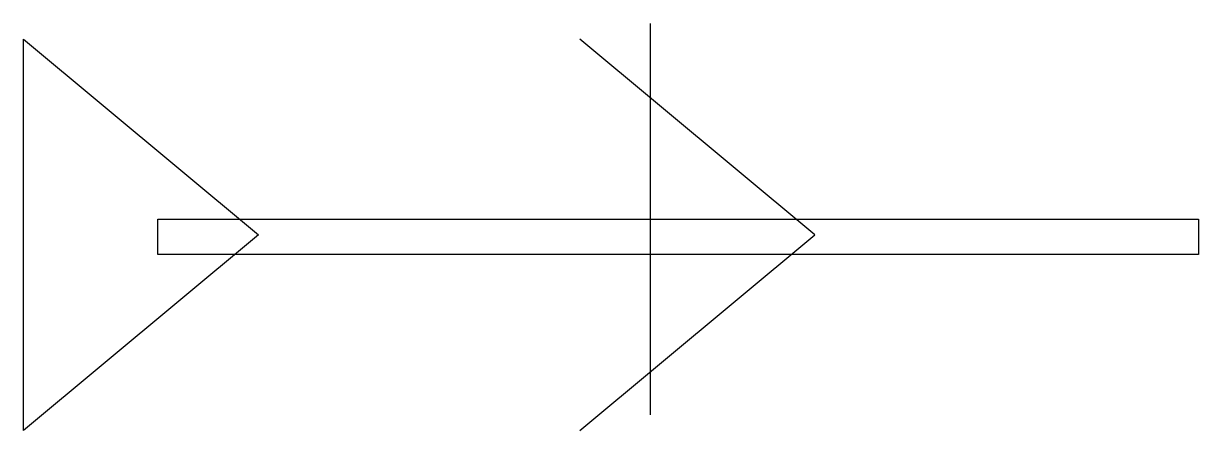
# Model space of a CAD drawing. Extents: x 21 to 180, y 183 to 238.
import ezdxf

# ---------------------------------------------------------------- set-up
doc = ezdxf.new("R2010")
doc.units = 0
doc.layers.add('Layer_1', color=7, linetype='CONTINUOUS')

msp = doc.modelspace()

# ---------------------------------------------------------------- linework, layer by layer
at = {"layer": 'Layer_1', "color": 7}
for points in [[(105.83333, 238.124999), (105.83333, 185.20833)], [(96.308337, 183.09165), (128.05837, 209.549998), (96.308337, 236.008332)]]:
    msp.add_lwpolyline(points, dxfattribs=at)
for points in [[(21.166667, 183.09165), (21.166667, 236.008332), (52.916668, 209.549995)], [(39.329815, 211.666664), (179.916665, 211.666664), (179.916665, 206.906458), (39.329815, 206.906458)]]:
    msp.add_lwpolyline(points, close=True, dxfattribs=at)

doc.saveas('drawing.dxf')
